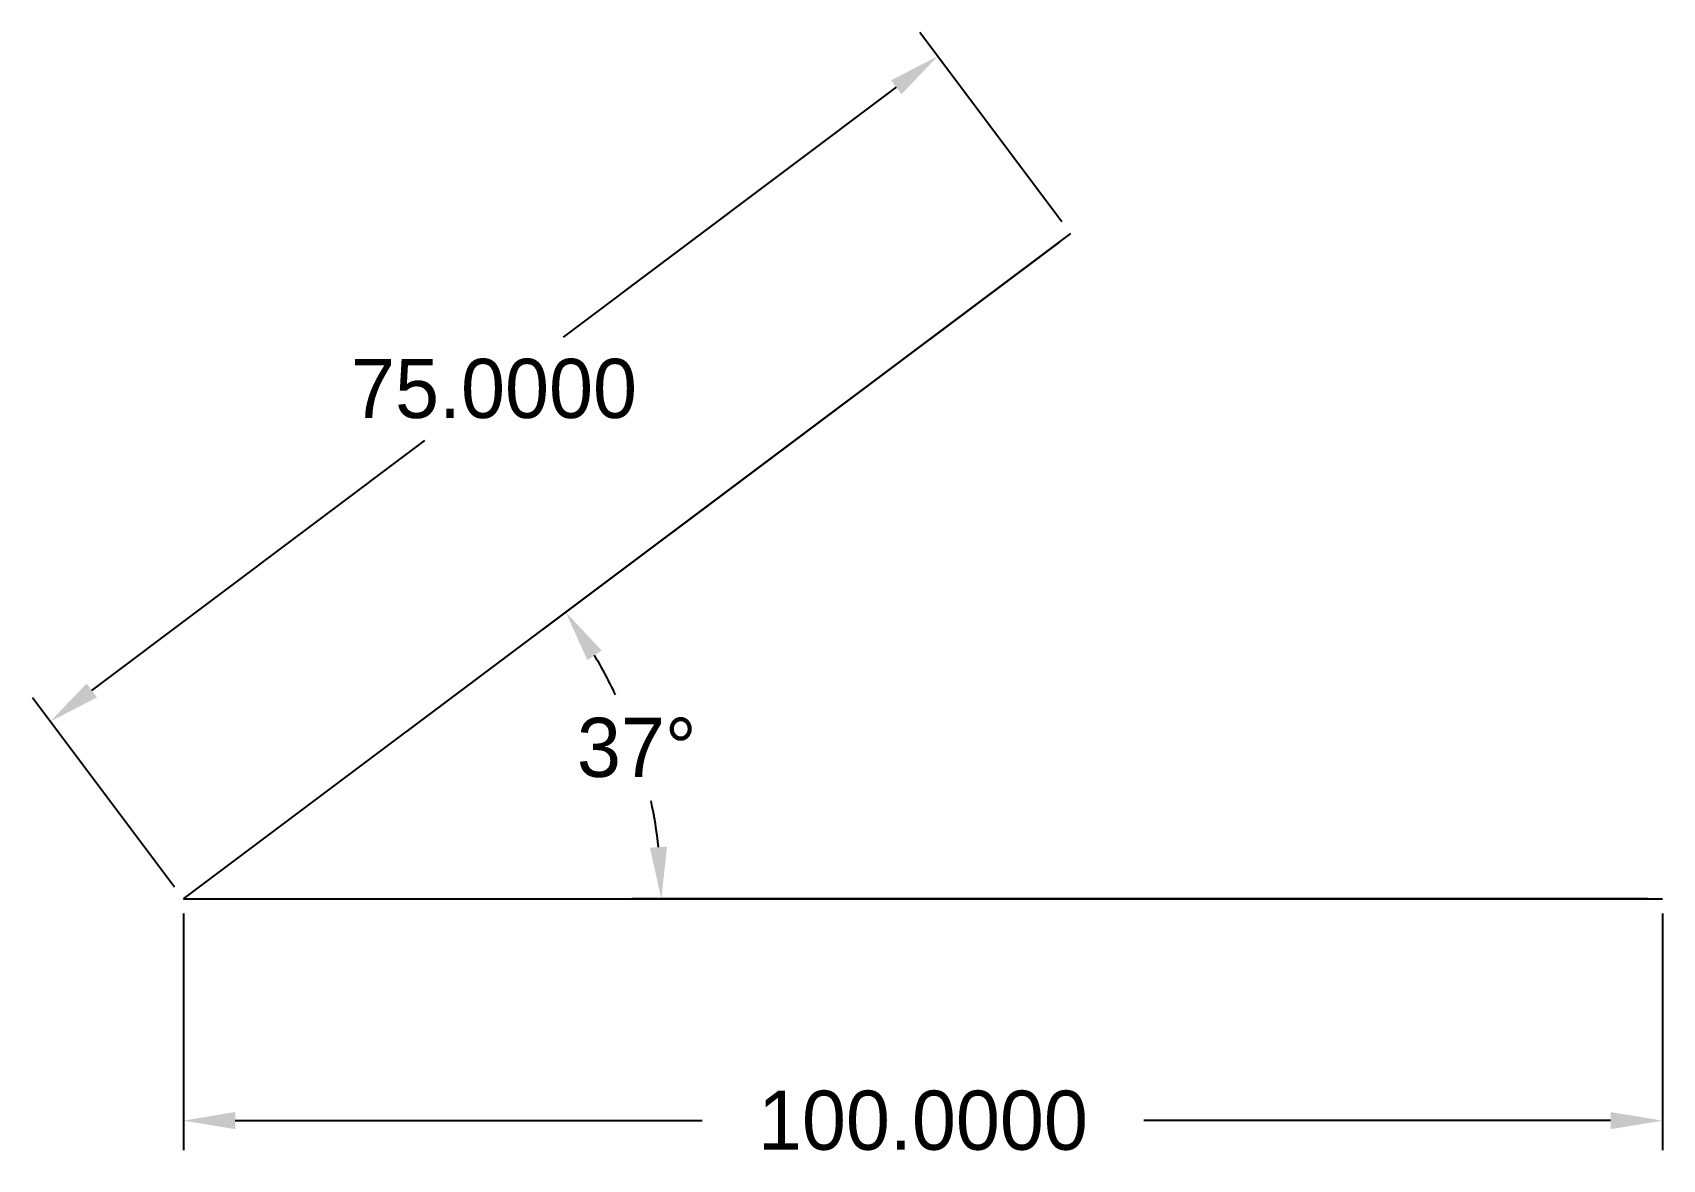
# Model space of a CAD drawing. Extents: x -10 to 100, y -18 to 59.
import ezdxf

# ---------------------------------------------------------------- set-up
doc = ezdxf.new("R2010")
doc.units = 0
doc.header["$MEASUREMENT"] = 0
doc.layers.get('0').update_dxf_attribs({"linetype": 'CONTINUOUS'})
doc.layers.get('Defpoints').update_dxf_attribs({"linetype": 'CONTINUOUS'})
doc.layers.add('COTAS', color=3, linetype='CONTINUOUS')
doc.dimstyles.new('VALLE-COTAS', dxfattribs={"dimtxt": 4, "dimasz": 3.5, "dimexe": 2, "dimexo": 1, "dimgap": 1.5, "dimtad": 0, "dimtih": 1, "dimtoh": 1, "dimdec": 4, "dimzin": 0, "dimdsep": 46, "dimtxsty": 'Standard', "dimcen": 0.09, "dimadec": 0, "dimazin": 0, "dimtfac": 1, "dimtdec": 4, "dimtofl": 0, "dimtmove": 0, "dimatfit": 3, "dimfxl": 0, "dimtolj": 1, "dimtzin": 0, "dimarcsym": 0})

# ---------------------------------------------------------------- blocks, each defined once
blk = doc.blocks.new('*D0')
at = {"layer": 'COTAS', "color": 0, "lineweight": -2}
for p, q in [((0, -1), (0, -17)), ((100, -1), (100, -17)), ((3.5, -15), (35.07, -15)), ((96.5, -15), (64.93, -15))]:
    blk.add_line(p, q, dxfattribs=at)
at = {"layer": 'COTAS', "color": 0, "linetype": 'ByBlock'}
for points in [[(3.5, -14.42), (3.5, -15.58), (0, -15)], [(96.5, -15.58), (96.5, -14.42), (100, -15)]]:
    blk.add_solid(points, dxfattribs=at)
at = {"layer": 'Defpoints', "color": 0, "linetype": 'ByBlock'}
for p in [(0, 0), (100, 0), (100, -15)]:
    blk.add_point(p, dxfattribs=at)
at = {"layer": 'COTAS', "color": 0, "linetype": 'ByBlock', "insert": (50, -15), "char_height": 4, "attachment_point": 5}
blk.add_mtext('\\A1;100.0000', dxfattribs=at)
blk = doc.blocks.new('*D1')
at = {"layer": 'COTAS', "color": 0, "lineweight": -2}
for p, q in [((59.4, 45.8), (49.8, 58.6)), ((48.2, 54.9), (25.67, 38)), ((-6.2, 14.1), (16.33, 31)), ((-0.6, 0.8), (-10.2, 13.6))]:
    blk.add_line(p, q, dxfattribs=at)
at = {"layer": 'COTAS', "color": 0, "linetype": 'ByBlock'}
for points in [[(48.55, 54.43), (47.85, 55.37), (51, 57)], [(-6.55, 14.57), (-5.85, 13.63), (-9, 12)]]:
    blk.add_solid(points, dxfattribs=at)
at = {"layer": 'Defpoints', "color": 0, "linetype": 'ByBlock'}
for p in [(51, 57), (60, 45), (0, 0)]:
    blk.add_point(p, dxfattribs=at)
at = {"layer": 'COTAS', "color": 0, "linetype": 'ByBlock', "insert": (21, 34.5), "char_height": 4, "attachment_point": 5}
blk.add_mtext('\\A1;75.0000', dxfattribs=at)
blk = doc.blocks.new('*D2')
at = {"layer": 'COTAS', "color": 0, "lineweight": -2}
for p, q in [((59.2, 44.4), (24.25, 18.19)), ((99, 0), (30.31, 0))]:
    blk.add_line(p, q, dxfattribs=at)
for start, end in [(25.3089, 30.6604), (6.2094, 11.827)]:
    blk.add_arc((0, 0), 32.31, start, end, dxfattribs=at)
at = {"layer": 'COTAS', "color": 0, "linetype": 'ByBlock'}
for points in [[(28.28, 16.8), (27.31, 16.15), (25.85, 19.39)], [(31.54, 3.46), (32.7, 3.53), (32.31, 0)]]:
    blk.add_solid(points, dxfattribs=at)
at = {"layer": 'Defpoints', "color": 0, "linetype": 'ByBlock'}
for p in [(60, 45), (31.57, 6.88), (0, 0), (100, 0)]:
    blk.add_point(p, dxfattribs=at)
at = {"layer": 'COTAS', "color": 0, "linetype": 'ByBlock', "insert": (30.65, 10.22), "char_height": 4, "attachment_point": 5}
blk.add_mtext('\\A1;37%%d', dxfattribs=at)

msp = doc.modelspace()

# ---------------------------------------------------------------- linework, layer by layer
for q in [(60, 45), (100, 0)]:
    msp.add_line((0, 0), q)

# ---------------------------------------------------------------- dimensions: what is measured, and where the dimension line sits
at = {"layer": 'COTAS'}
dim = msp.add_aligned_dim(p1=(0, 0), p2=(60, 45), distance=15, dimstyle='VALLE-COTAS', dxfattribs=at)
dim.commit()
dim.dimension.update_dxf_attribs({"geometry": '*D1', "text_midpoint": (21, 34.5)})
dim = msp.add_angular_dim_3p(base=(31.57051, 6.87769), center=(0, 0), p1=(100, 0), p2=(60, 45), dimstyle='VALLE-COTAS', dxfattribs=at)
dim.commit()
dim.dimension.update_dxf_attribs({"geometry": '*D2', "text_midpoint": (30.6529, 10.21763)})
dim = msp.add_linear_dim(base=(100, -15), p1=(0, 0), p2=(100, 0), dimstyle='VALLE-COTAS', dxfattribs=at)
dim.commit()
dim.dimension.update_dxf_attribs({"geometry": '*D0', "text_midpoint": (50, -15)})

doc.saveas('drawing.dxf')
